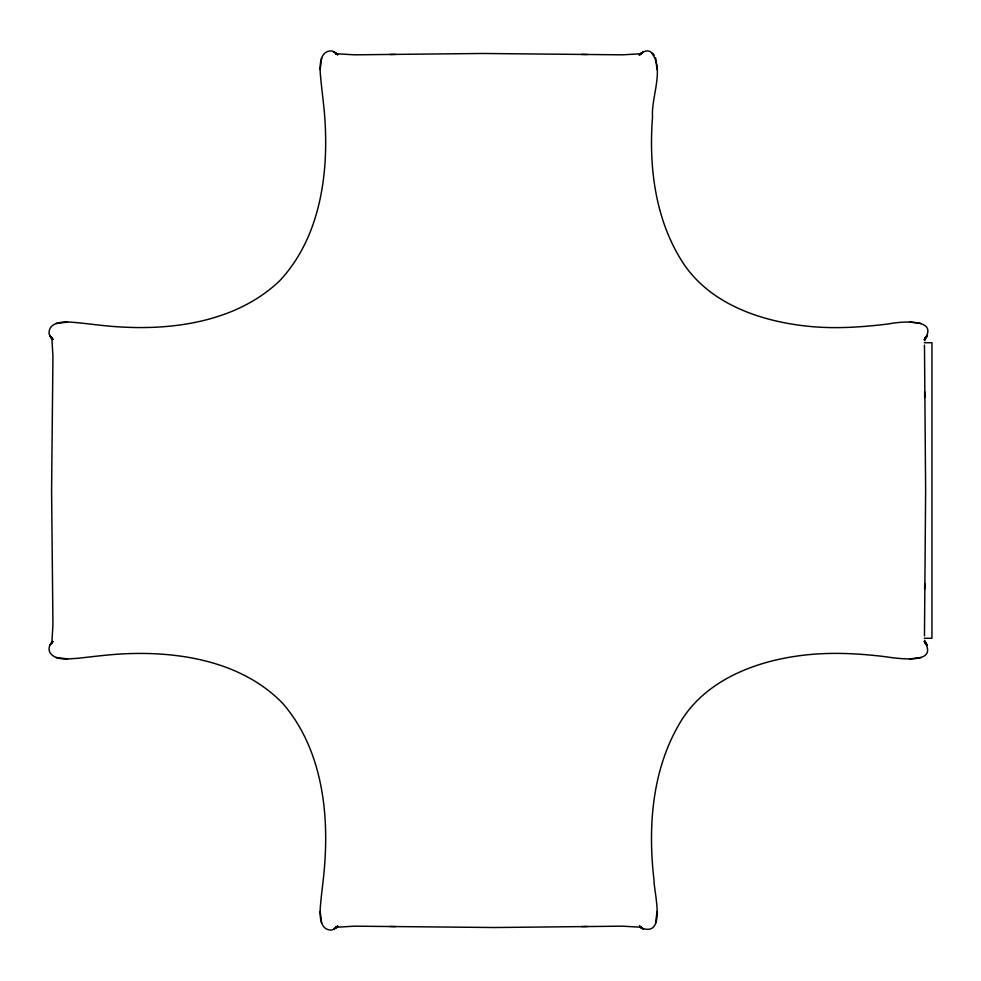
<?xml version="1.0" encoding="UTF-8"?>
<svg xmlns="http://www.w3.org/2000/svg" width="981" height="981" viewBox="0 0 981 981"><rect width="100%" height="100%" fill="white"/><g stroke="black" fill="none" stroke-linecap="round" stroke-linejoin="round"><path stroke-width="1.47" d="M924.617 589.238L924.703 583.499M924.482 641.709C939.81 665.756 894.807 658.018 883.795 656.51C856.229 653.236 828.234 651.948 800.631 655.578C753.518 661.586 703.205 681.378 678.827 724.763C651.838 771.471 647.865 827.682 654.02 880.276C653.787 891.692 666.847 937.995 641.316 927.903C640.409 926.689 638.386 925.978 641.439 927.266L622.579 926.174L494.767 927.523L354.644 926.174L335.784 927.266L337.66 926.493L335.33 927.486C341.302 923.918 332.964 930.54 331.284 930.049C319.732 930.209 319.61 915.101 320.37 906.812C321.474 892.575 323.755 878.473 324.686 864.224C328.929 808.295 320.529 746.639 282.381 703.021C242.197 661.856 180.749 651.335 125.445 653.763C109.345 654.474 93.354 656.583 77.34 658.349C68.265 658.656 55.709 661.304 49.798 652.377C48.29 649.238 49.099 645.179 51.65 642.837C52.741 641.562 52.741 641.071 51.846 643.328L52.937 624.468L51.588 490.5L52.937 356.532L51.846 337.672C54.838 342.725 48.425 334.595 49.062 333.172C48.903 321.633 63.998 321.498 72.3 322.259C88.29 323.558 104.158 326.097 120.185 326.943C175.807 330.29 237.341 320.836 279.291 281.179C318.948 239.229 328.402 177.696 325.054 122.073C324.208 106.046 321.67 90.178 320.37 74.188C319.61 65.886 319.732 50.791 331.284 50.951C332.571 50.141 339.953 56.089 335.784 53.734L354.644 54.826L482.456 53.477L622.579 54.826L641.439 53.734L639.122 54.666L641.439 53.734M657.025 911.533L655.602 923.121M320.198 69.467L321.621 57.879M924.47 345.042L925.635 490.5L924.47 635.958M639.563 54.507C642.678 52.128 646.442 49.479 650.489 51.699C665.547 67.615 650.955 96.984 652.537 116.776C648.588 167.224 655.308 220.921 683.72 263.938C711.654 305.263 763.108 322.001 810.625 326.514C836.83 328.929 863.194 327.09 889.24 323.84C899.81 321.572 939.651 317.832 924.482 339.291M924.776 340.714L925.377 337.672L924.605 339.549L927.462 335.514L926.015 337.795M925.169 338.347L925.377 337.672L924.445 339.99L925.598 337.219L924.605 339.549M51.846 643.328L52.618 641.451M641.316 53.097L643.573 51.686L639.771 54.678M335.894 927.903L333.638 929.314L337.403 926.371M924.31 339.487L925.672 338.077M639.82 54.629L641.255 53.17M336.005 927.781L337.452 926.322L336.054 927.719M639.698 54.74L641.169 53.281L639.612 54.801M52.79 641.66L51.331 643.107L52.741 641.709M336.115 927.646L337.599 926.199M335.784 927.266L338.102 926.334M55.991 323.509L67.579 322.087M921.245 657.503L909.657 658.925M389.862 54.495L395.613 54.409M581.61 926.591L587.349 926.505M924.298 342.725L931.95 342.725L931.95 638.275L924.298 638.275M581.61 54.409L587.349 54.495M389.862 926.505L395.613 926.591M67.579 658.913L55.991 657.491M909.657 322.075L921.233 323.509M335.784 53.734L337.66 54.507M641.439 927.266L639.563 926.493M641.316 927.903L643.573 929.314L639.82 926.371M335.882 53.072L333.626 51.65L337.403 54.629M926.039 643.229L927.425 645.473L924.605 641.451L925.377 643.328L924.776 640.286M924.31 641.513L925.573 642.837M336.054 53.281L337.599 54.801M639.612 926.199L641.218 927.781L639.771 926.322M52.741 339.291L51.282 337.856L52.79 339.34M639.698 926.26L641.169 927.719M925.892 643.107L924.433 641.66L925.831 643.058M652.524 53.097L654.253 55.169M51.625 337.219L52.618 339.549L51.846 337.672M924.445 641.01L925.377 643.328M655.602 57.879L657.025 69.467M321.621 923.121L320.198 911.533M924.617 391.762L924.703 397.501M51.184 643.229L49.798 645.473L51.208 643.205M51.208 337.795L49.761 335.514L51.184 337.771"/></g></svg>
